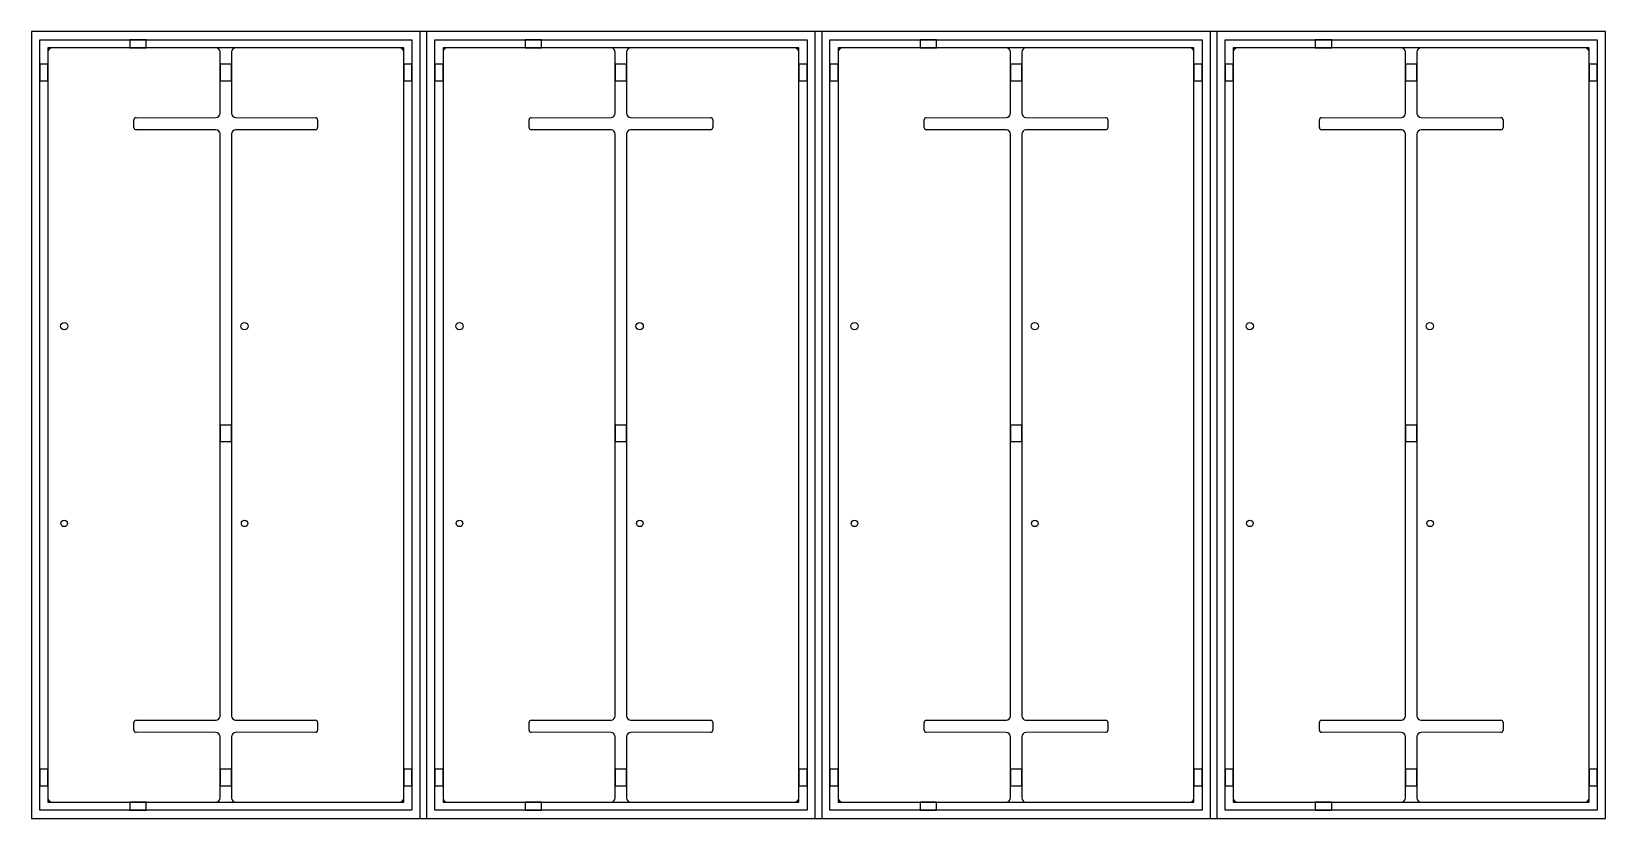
# Model space of a CAD drawing. Extents: x 0 to 96, y 0 to 48.
import ezdxf

# ---------------------------------------------------------------- set-up
doc = ezdxf.new("R2010")
doc.units = 0
doc.header["$MEASUREMENT"] = 0
for name, color, linetype in [('BOX_STOCK', 18, 'CONTINUOUS'), ('COMPONENTS', 40, 'CONTINUOUS'), ('NESTING_AREA', 5, 'CONTINUOUS'), ('PANELS', 1, 'CONTINUOUS'), ('TABS', 3, 'CONTINUOUS')]:
    doc.layers.add(name, color=color, linetype=linetype)

msp = doc.modelspace()

# ---------------------------------------------------------------- linework, layer by layer
at = {"layer": 'BOX_STOCK'}
msp.add_lwpolyline([(0, 0), (96, 0), (96, 48), (0, 48)], close=True, dxfattribs=at)
at = {"layer": 'COMPONENTS'}
for p, q in [((1, 46.75), (1, 46.75, 0.738)), ((1, 46.75), (1, 1.25)), ((1, 46.75, 0.738), (1, 1.25, 0.738)), ((11.25, 47), (1.25, 47)), ((1.25, 47), (1.25, 47, 0.738)), ((11.25, 47, 0.738), (1.25, 47, 0.738)), ((11.25, 47), (11.25, 47, 0.738)), ((11.5, 43.005), (11.5, 46.75)), ((11.5, 46.75), (11.5, 46.75, 0.738)), ((11.5, 43.005, 0.738), (11.5, 46.75, 0.738)), ((12.2, 46.75), (12.2, 46.75, 0.738)), ((12.2, 46.75), (12.2, 43.005)), ((12.2, 46.75, 0.738), (12.2, 43.005, 0.738)), ((22.45, 47), (12.45, 47)), ((12.45, 47), (12.45, 47, 0.738)), ((22.45, 47, 0.738), (12.45, 47, 0.738)), ((22.45, 47), (22.45, 47, 0.738)), ((22.7, 1.25), (22.7, 46.75)), ((22.7, 46.75), (22.7, 46.75, 0.738)), ((22.7, 1.25, 0.738), (22.7, 46.75, 0.738)), ((25.1, 46.75), (25.1, 46.75, 0.738)), ((25.1, 46.75), (25.1, 1.25)), ((25.1, 46.75, 0.738), (25.1, 1.25, 0.738)), ((35.35, 47), (25.35, 47)), ((25.35, 47), (25.35, 47, 0.738)), ((35.35, 47, 0.738), (25.35, 47, 0.738)), ((35.35, 47), (35.35, 47, 0.738)), ((35.6, 43.005), (35.6, 46.75)), ((35.6, 46.75), (35.6, 46.75, 0.738)), ((35.6, 43.005, 0.738), (35.6, 46.75, 0.738)), ((36.3, 46.75), (36.3, 46.75, 0.738)), ((36.3, 46.75), (36.3, 43.005)), ((36.3, 46.75, 0.738), (36.3, 43.005, 0.738)), ((46.55, 47), (36.55, 47)), ((36.55, 47), (36.55, 47, 0.738)), ((46.55, 47, 0.738), (36.55, 47, 0.738)), ((46.55, 47), (46.55, 47, 0.738)), ((46.8, 1.25), (46.8, 46.75)), ((46.8, 46.75), (46.8, 46.75, 0.738)), ((46.8, 1.25, 0.738), (46.8, 46.75, 0.738)), ((49.2, 46.75), (49.2, 46.75, 0.738)), ((49.2, 46.75), (49.2, 1.25)), ((49.2, 46.75, 0.738), (49.2, 1.25, 0.738)), ((59.45, 47), (49.45, 47)), ((49.45, 47), (49.45, 47, 0.738)), ((59.45, 47, 0.738), (49.45, 47, 0.738)), ((59.45, 47), (59.45, 47, 0.738)), ((59.7, 43.005), (59.7, 46.75)), ((59.7, 46.75), (59.7, 46.75, 0.738)), ((59.7, 43.005, 0.738), (59.7, 46.75, 0.738)), ((60.4, 46.75), (60.4, 46.75, 0.738)), ((60.4, 46.75), (60.4, 43.005)), ((60.4, 46.75, 0.738), (60.4, 43.005, 0.738)), ((70.65, 47), (60.65, 47)), ((60.65, 47), (60.65, 47, 0.738)), ((70.65, 47, 0.738), (60.65, 47, 0.738)), ((70.65, 47), (70.65, 47, 0.738)), ((70.9, 1.25), (70.9, 46.75)), ((70.9, 46.75), (70.9, 46.75, 0.738)), ((70.9, 1.25, 0.738), (70.9, 46.75, 0.738)), ((73.3, 46.75), (73.3, 46.75, 0.738)), ((73.3, 46.75), (73.3, 1.25)), ((73.3, 46.75, 0.738), (73.3, 1.25, 0.738)), ((83.55, 47), (73.55, 47)), ((73.55, 47), (73.55, 47, 0.738)), ((83.55, 47, 0.738), (73.55, 47, 0.738)), ((83.55, 47), (83.55, 47, 0.738)), ((83.8, 43.005), (83.8, 46.75)), ((83.8, 46.75), (83.8, 46.75, 0.738)), ((83.8, 43.005, 0.738), (83.8, 46.75, 0.738)), ((84.5, 46.75), (84.5, 46.75, 0.738)), ((84.5, 46.75), (84.5, 43.005)), ((84.5, 46.75, 0.738), (84.5, 43.005, 0.738)), ((94.75, 47), (84.75, 47)), ((84.75, 47), (84.75, 47, 0.738)), ((94.75, 47, 0.738), (84.75, 47, 0.738)), ((94.75, 47), (94.75, 47, 0.738)), ((95, 1.25), (95, 46.75)), ((95, 46.75), (95, 46.75, 0.738)), ((95, 1.25, 0.738), (95, 46.75, 0.738)), ((6.25, 42.135), (6.25, 42.615)), ((6.25, 42.615), (6.25, 42.615, 0.738)), ((6.25, 42.135, 0.738), (6.25, 42.615, 0.738)), ((6.375, 42.74), (11.251, 42.755)), ((6.375, 42.74, 0.738), (11.251, 42.755, 0.738)), ((6.375, 42.74), (6.375, 42.74, 0.738)), ((11.251, 42.755), (11.251, 42.755, 0.738)), ((11.5, 43.005), (11.5, 43.005, 0.738)), ((12.2, 43.005), (12.2, 43.005, 0.738)), ((12.449, 42.755), (12.449, 42.755, 0.738)), ((12.449, 42.755), (17.325, 42.74)), ((12.449, 42.755, 0.738), (17.325, 42.74, 0.738)), ((17.325, 42.74), (17.325, 42.74, 0.738)), ((17.45, 42.615), (17.45, 42.615, 0.738)), ((17.45, 42.615), (17.45, 42.135)), ((17.45, 42.615, 0.738), (17.45, 42.135, 0.738)), ((30.35, 42.135), (30.35, 42.615)), ((30.35, 42.615), (30.35, 42.615, 0.738)), ((30.35, 42.135, 0.738), (30.35, 42.615, 0.738)), ((30.475, 42.74), (35.351, 42.755)), ((30.475, 42.74, 0.738), (35.351, 42.755, 0.738)), ((30.475, 42.74), (30.475, 42.74, 0.738)), ((35.351, 42.755), (35.351, 42.755, 0.738)), ((35.6, 43.005), (35.6, 43.005, 0.738)), ((36.3, 43.005), (36.3, 43.005, 0.738)), ((36.549, 42.755), (36.549, 42.755, 0.738)), ((36.549, 42.755), (41.425, 42.74)), ((36.549, 42.755, 0.738), (41.425, 42.74, 0.738)), ((41.425, 42.74), (41.425, 42.74, 0.738)), ((41.55, 42.615), (41.55, 42.615, 0.738)), ((41.55, 42.615), (41.55, 42.135)), ((41.55, 42.615, 0.738), (41.55, 42.135, 0.738)), ((54.45, 42.135), (54.45, 42.615)), ((54.45, 42.615), (54.45, 42.615, 0.738)), ((54.45, 42.135, 0.738), (54.45, 42.615, 0.738)), ((54.575, 42.74), (59.451, 42.755)), ((54.575, 42.74, 0.738), (59.451, 42.755, 0.738)), ((54.575, 42.74), (54.575, 42.74, 0.738)), ((59.451, 42.755), (59.451, 42.755, 0.738)), ((59.7, 43.005), (59.7, 43.005, 0.738)), ((60.4, 43.005), (60.4, 43.005, 0.738)), ((60.649, 42.755), (60.649, 42.755, 0.738)), ((60.649, 42.755), (65.525, 42.74)), ((60.649, 42.755, 0.738), (65.525, 42.74, 0.738)), ((65.525, 42.74), (65.525, 42.74, 0.738)), ((65.65, 42.615), (65.65, 42.615, 0.738)), ((65.65, 42.615), (65.65, 42.135)), ((65.65, 42.615, 0.738), (65.65, 42.135, 0.738)), ((78.55, 42.135), (78.55, 42.615)), ((78.55, 42.615), (78.55, 42.615, 0.738)), ((78.55, 42.135, 0.738), (78.55, 42.615, 0.738)), ((78.675, 42.74), (83.551, 42.755)), ((78.675, 42.74, 0.738), (83.551, 42.755, 0.738)), ((78.675, 42.74), (78.675, 42.74, 0.738)), ((83.551, 42.755), (83.551, 42.755, 0.738)), ((83.8, 43.005), (83.8, 43.005, 0.738)), ((84.5, 43.005), (84.5, 43.005, 0.738)), ((84.749, 42.755), (84.749, 42.755, 0.738)), ((84.749, 42.755), (89.625, 42.74)), ((84.749, 42.755, 0.738), (89.625, 42.74, 0.738)), ((89.625, 42.74), (89.625, 42.74, 0.738)), ((89.75, 42.615), (89.75, 42.615, 0.738)), ((89.75, 42.615), (89.75, 42.135)), ((89.75, 42.615, 0.738), (89.75, 42.135, 0.738)), ((6.25, 42.135), (6.25, 42.135, 0.738)), ((11.25, 42), (6.375, 42.01)), ((6.375, 42.01), (6.375, 42.01, 0.738)), ((11.25, 42, 0.738), (6.375, 42.01, 0.738)), ((11.25, 42), (11.25, 42, 0.738)), ((11.5, 6.25), (11.5, 41.75)), ((11.5, 41.75), (11.5, 41.75, 0.738)), ((11.5, 6.25, 0.738), (11.5, 41.75, 0.738)), ((12.2, 41.75), (12.2, 6.25)), ((12.2, 41.75, 0.738), (12.2, 6.25, 0.738)), ((12.2, 41.75), (12.2, 41.75, 0.738)), ((17.325, 42.01), (12.45, 42)), ((17.325, 42.01, 0.738), (12.45, 42, 0.738)), ((12.45, 42), (12.45, 42, 0.738)), ((17.325, 42.01), (17.325, 42.01, 0.738)), ((17.45, 42.135), (17.45, 42.135, 0.738)), ((30.35, 42.135), (30.35, 42.135, 0.738)), ((35.35, 42), (30.475, 42.01)), ((30.475, 42.01), (30.475, 42.01, 0.738)), ((35.35, 42, 0.738), (30.475, 42.01, 0.738)), ((35.35, 42), (35.35, 42, 0.738)), ((35.6, 6.25), (35.6, 41.75)), ((35.6, 41.75), (35.6, 41.75, 0.738)), ((35.6, 6.25, 0.738), (35.6, 41.75, 0.738)), ((36.3, 41.75), (36.3, 6.25)), ((36.3, 41.75, 0.738), (36.3, 6.25, 0.738)), ((36.3, 41.75), (36.3, 41.75, 0.738)), ((41.425, 42.01), (36.55, 42)), ((41.425, 42.01, 0.738), (36.55, 42, 0.738)), ((36.55, 42), (36.55, 42, 0.738)), ((41.425, 42.01), (41.425, 42.01, 0.738)), ((41.55, 42.135), (41.55, 42.135, 0.738)), ((54.45, 42.135), (54.45, 42.135, 0.738)), ((59.45, 42), (54.575, 42.01)), ((54.575, 42.01), (54.575, 42.01, 0.738)), ((59.45, 42, 0.738), (54.575, 42.01, 0.738)), ((59.45, 42), (59.45, 42, 0.738)), ((59.7, 6.25), (59.7, 41.75)), ((59.7, 41.75), (59.7, 41.75, 0.738)), ((59.7, 6.25, 0.738), (59.7, 41.75, 0.738)), ((60.4, 41.75), (60.4, 6.25)), ((60.4, 41.75, 0.738), (60.4, 6.25, 0.738)), ((60.4, 41.75), (60.4, 41.75, 0.738)), ((65.525, 42.01), (60.65, 42)), ((65.525, 42.01, 0.738), (60.65, 42, 0.738)), ((60.65, 42), (60.65, 42, 0.738)), ((65.525, 42.01), (65.525, 42.01, 0.738)), ((65.65, 42.135), (65.65, 42.135, 0.738)), ((78.55, 42.135), (78.55, 42.135, 0.738)), ((83.55, 42), (78.675, 42.01)), ((78.675, 42.01), (78.675, 42.01, 0.738)), ((83.55, 42, 0.738), (78.675, 42.01, 0.738)), ((83.55, 42), (83.55, 42, 0.738)), ((83.8, 6.25), (83.8, 41.75)), ((83.8, 41.75), (83.8, 41.75, 0.738)), ((83.8, 6.25, 0.738), (83.8, 41.75, 0.738)), ((84.5, 41.75), (84.5, 6.25)), ((84.5, 41.75, 0.738), (84.5, 6.25, 0.738)), ((84.5, 41.75), (84.5, 41.75, 0.738)), ((89.625, 42.01), (84.75, 42)), ((89.625, 42.01, 0.738), (84.75, 42, 0.738)), ((84.75, 42), (84.75, 42, 0.738)), ((89.625, 42.01), (89.625, 42.01, 0.738)), ((89.75, 42.135), (89.75, 42.135, 0.738)), ((2.1, 29.824), (2.1, 29.824, 0.738)), ((13.09, 29.824), (13.09, 29.824, 0.738)), ((26.2, 29.824), (26.2, 29.824, 0.738)), ((37.19, 29.824), (37.19, 29.824, 0.738)), ((50.3, 29.824), (50.3, 29.824, 0.738)), ((61.29, 29.824), (61.29, 29.824, 0.738)), ((74.4, 29.824), (74.4, 29.824, 0.738)), ((85.39, 29.824), (85.39, 29.824, 0.738)), ((2, 17.8), (2, 17.8, 0.738)), ((13, 17.8), (13, 17.8, 0.738)), ((26.1, 17.8), (26.1, 17.8, 0.738)), ((37.1, 17.8), (37.1, 17.8, 0.738)), ((50.2, 17.8), (50.2, 17.8, 0.738)), ((61.2, 17.8), (61.2, 17.8, 0.738)), ((74.3, 17.8), (74.3, 17.8, 0.738)), ((85.3, 17.8), (85.3, 17.8, 0.738)), ((6.25, 5.385), (6.25, 5.865)), ((6.25, 5.865), (6.25, 5.865, 0.738)), ((6.25, 5.385, 0.738), (6.25, 5.865, 0.738)), ((6.375, 5.99), (11.25, 6)), ((6.375, 5.99, 0.738), (11.25, 6, 0.738)), ((6.375, 5.99), (6.375, 5.99, 0.738)), ((11.25, 6), (11.25, 6, 0.738)), ((11.5, 6.25), (11.5, 6.25, 0.738)), ((12.2, 6.25), (12.2, 6.25, 0.738)), ((12.45, 6), (12.45, 6, 0.738)), ((12.45, 6), (17.325, 5.99)), ((12.45, 6, 0.738), (17.325, 5.99, 0.738)), ((17.325, 5.99), (17.325, 5.99, 0.738)), ((17.45, 5.865), (17.45, 5.865, 0.738)), ((17.45, 5.865), (17.45, 5.385)), ((17.45, 5.865, 0.738), (17.45, 5.385, 0.738)), ((30.35, 5.385), (30.35, 5.865)), ((30.35, 5.865), (30.35, 5.865, 0.738)), ((30.35, 5.385, 0.738), (30.35, 5.865, 0.738)), ((30.475, 5.99), (35.35, 6)), ((30.475, 5.99, 0.738), (35.35, 6, 0.738)), ((30.475, 5.99), (30.475, 5.99, 0.738)), ((35.35, 6), (35.35, 6, 0.738)), ((35.6, 6.25), (35.6, 6.25, 0.738)), ((36.3, 6.25), (36.3, 6.25, 0.738)), ((36.55, 6), (36.55, 6, 0.738)), ((36.55, 6), (41.425, 5.99)), ((36.55, 6, 0.738), (41.425, 5.99, 0.738)), ((41.425, 5.99), (41.425, 5.99, 0.738)), ((41.55, 5.865), (41.55, 5.865, 0.738)), ((41.55, 5.865), (41.55, 5.385)), ((41.55, 5.865, 0.738), (41.55, 5.385, 0.738)), ((54.45, 5.385), (54.45, 5.865)), ((54.45, 5.865), (54.45, 5.865, 0.738)), ((54.45, 5.385, 0.738), (54.45, 5.865, 0.738)), ((54.575, 5.99), (59.45, 6)), ((54.575, 5.99, 0.738), (59.45, 6, 0.738)), ((54.575, 5.99), (54.575, 5.99, 0.738)), ((59.45, 6), (59.45, 6, 0.738)), ((59.7, 6.25), (59.7, 6.25, 0.738)), ((60.4, 6.25), (60.4, 6.25, 0.738)), ((60.65, 6), (60.65, 6, 0.738)), ((60.65, 6), (65.525, 5.99)), ((60.65, 6, 0.738), (65.525, 5.99, 0.738)), ((65.525, 5.99), (65.525, 5.99, 0.738)), ((65.65, 5.865), (65.65, 5.865, 0.738)), ((65.65, 5.865), (65.65, 5.385)), ((65.65, 5.865, 0.738), (65.65, 5.385, 0.738)), ((78.55, 5.385), (78.55, 5.865)), ((78.55, 5.865), (78.55, 5.865, 0.738)), ((78.55, 5.385, 0.738), (78.55, 5.865, 0.738)), ((78.675, 5.99), (83.55, 6)), ((78.675, 5.99, 0.738), (83.55, 6, 0.738)), ((78.675, 5.99), (78.675, 5.99, 0.738)), ((83.55, 6), (83.55, 6, 0.738)), ((83.8, 6.25), (83.8, 6.25, 0.738)), ((84.5, 6.25), (84.5, 6.25, 0.738)), ((84.75, 6), (84.75, 6, 0.738)), ((84.75, 6), (89.625, 5.99)), ((84.75, 6, 0.738), (89.625, 5.99, 0.738)), ((89.625, 5.99), (89.625, 5.99, 0.738)), ((89.75, 5.865), (89.75, 5.865, 0.738)), ((89.75, 5.865), (89.75, 5.385)), ((89.75, 5.865, 0.738), (89.75, 5.385, 0.738)), ((6.25, 5.385), (6.25, 5.385, 0.738)), ((11.251, 5.245), (6.375, 5.26)), ((6.375, 5.26), (6.375, 5.26, 0.738)), ((11.251, 5.245, 0.738), (6.375, 5.26, 0.738)), ((11.251, 5.245), (11.251, 5.245, 0.738)), ((11.5, 1.25), (11.5, 4.995)), ((11.5, 4.995), (11.5, 4.995, 0.738)), ((11.5, 1.25, 0.738), (11.5, 4.995, 0.738)), ((12.2, 4.995), (12.2, 4.995, 0.738)), ((12.2, 4.995), (12.2, 1.25)), ((12.2, 4.995, 0.738), (12.2, 1.25, 0.738)), ((17.325, 5.26), (12.449, 5.245)), ((17.325, 5.26, 0.738), (12.449, 5.245, 0.738)), ((12.449, 5.245), (12.449, 5.245, 0.738)), ((17.325, 5.26), (17.325, 5.26, 0.738)), ((17.45, 5.385), (17.45, 5.385, 0.738)), ((30.35, 5.385), (30.35, 5.385, 0.738)), ((35.351, 5.245), (30.475, 5.26)), ((30.475, 5.26), (30.475, 5.26, 0.738)), ((35.351, 5.245, 0.738), (30.475, 5.26, 0.738)), ((35.351, 5.245), (35.351, 5.245, 0.738)), ((35.6, 1.25), (35.6, 4.995)), ((35.6, 4.995), (35.6, 4.995, 0.738)), ((35.6, 1.25, 0.738), (35.6, 4.995, 0.738)), ((36.3, 4.995), (36.3, 4.995, 0.738)), ((36.3, 4.995), (36.3, 1.25)), ((36.3, 4.995, 0.738), (36.3, 1.25, 0.738)), ((41.425, 5.26), (36.549, 5.245)), ((41.425, 5.26, 0.738), (36.549, 5.245, 0.738)), ((36.549, 5.245), (36.549, 5.245, 0.738)), ((41.425, 5.26), (41.425, 5.26, 0.738)), ((41.55, 5.385), (41.55, 5.385, 0.738)), ((54.45, 5.385), (54.45, 5.385, 0.738)), ((59.451, 5.245), (54.575, 5.26)), ((54.575, 5.26), (54.575, 5.26, 0.738)), ((59.451, 5.245, 0.738), (54.575, 5.26, 0.738)), ((59.451, 5.245), (59.451, 5.245, 0.738)), ((59.7, 1.25), (59.7, 4.995)), ((59.7, 4.995), (59.7, 4.995, 0.738)), ((59.7, 1.25, 0.738), (59.7, 4.995, 0.738)), ((60.4, 4.995), (60.4, 4.995, 0.738)), ((60.4, 4.995), (60.4, 1.25)), ((60.4, 4.995, 0.738), (60.4, 1.25, 0.738)), ((65.525, 5.26), (60.649, 5.245)), ((65.525, 5.26, 0.738), (60.649, 5.245, 0.738)), ((60.649, 5.245), (60.649, 5.245, 0.738)), ((65.525, 5.26), (65.525, 5.26, 0.738)), ((65.65, 5.385), (65.65, 5.385, 0.738)), ((78.55, 5.385), (78.55, 5.385, 0.738)), ((83.551, 5.245), (78.675, 5.26)), ((78.675, 5.26), (78.675, 5.26, 0.738)), ((83.551, 5.245, 0.738), (78.675, 5.26, 0.738)), ((83.551, 5.245), (83.551, 5.245, 0.738)), ((83.8, 1.25), (83.8, 4.995)), ((83.8, 4.995), (83.8, 4.995, 0.738)), ((83.8, 1.25, 0.738), (83.8, 4.995, 0.738)), ((84.5, 4.995), (84.5, 4.995, 0.738)), ((84.5, 4.995), (84.5, 1.25)), ((84.5, 4.995, 0.738), (84.5, 1.25, 0.738)), ((89.625, 5.26), (84.749, 5.245)), ((89.625, 5.26, 0.738), (84.749, 5.245, 0.738)), ((84.749, 5.245), (84.749, 5.245, 0.738)), ((89.625, 5.26), (89.625, 5.26, 0.738)), ((89.75, 5.385), (89.75, 5.385, 0.738)), ((1, 1.25), (1, 1.25, 0.738)), ((1.25, 1), (1.25, 1, 0.738)), ((1.25, 1), (11.25, 1)), ((1.25, 1, 0.738), (11.25, 1, 0.738)), ((11.25, 1), (11.25, 1, 0.738)), ((11.5, 1.25), (11.5, 1.25, 0.738)), ((12.2, 1.25), (12.2, 1.25, 0.738)), ((12.45, 1), (12.45, 1, 0.738)), ((12.45, 1), (22.45, 1)), ((12.45, 1, 0.738), (22.45, 1, 0.738)), ((22.45, 1), (22.45, 1, 0.738)), ((22.7, 1.25), (22.7, 1.25, 0.738)), ((25.1, 1.25), (25.1, 1.25, 0.738)), ((25.35, 1), (25.35, 1, 0.738)), ((25.35, 1), (35.35, 1)), ((25.35, 1, 0.738), (35.35, 1, 0.738)), ((35.35, 1), (35.35, 1, 0.738)), ((35.6, 1.25), (35.6, 1.25, 0.738)), ((36.3, 1.25), (36.3, 1.25, 0.738)), ((36.55, 1), (36.55, 1, 0.738)), ((36.55, 1), (46.55, 1)), ((36.55, 1, 0.738), (46.55, 1, 0.738)), ((46.55, 1), (46.55, 1, 0.738)), ((46.8, 1.25), (46.8, 1.25, 0.738)), ((49.2, 1.25), (49.2, 1.25, 0.738)), ((49.45, 1), (49.45, 1, 0.738)), ((49.45, 1), (59.45, 1)), ((49.45, 1, 0.738), (59.45, 1, 0.738)), ((59.45, 1), (59.45, 1, 0.738)), ((59.7, 1.25), (59.7, 1.25, 0.738)), ((60.4, 1.25), (60.4, 1.25, 0.738)), ((60.65, 1), (60.65, 1, 0.738)), ((60.65, 1), (70.65, 1)), ((60.65, 1, 0.738), (70.65, 1, 0.738)), ((70.65, 1), (70.65, 1, 0.738)), ((70.9, 1.25), (70.9, 1.25, 0.738)), ((73.3, 1.25), (73.3, 1.25, 0.738)), ((73.55, 1), (73.55, 1, 0.738)), ((73.55, 1), (83.55, 1)), ((73.55, 1, 0.738), (83.55, 1, 0.738)), ((83.55, 1), (83.55, 1, 0.738)), ((83.8, 1.25), (83.8, 1.25, 0.738)), ((84.5, 1.25), (84.5, 1.25, 0.738)), ((84.75, 1), (84.75, 1, 0.738)), ((84.75, 1), (94.75, 1)), ((84.75, 1, 0.738), (94.75, 1, 0.738)), ((94.75, 1), (94.75, 1, 0.738)), ((95, 1.25), (95, 1.25, 0.738))]:
    msp.add_line(p, q, dxfattribs=at)
for centre, radius in [((2, 30.024), 0.224), ((2, 30.024, 0.738), 0.224), ((12.99, 30.024), 0.224), ((12.99, 30.024, 0.738), 0.224), ((26.1, 30.024), 0.224), ((26.1, 30.024, 0.738), 0.224), ((37.09, 30.024), 0.224), ((37.09, 30.024, 0.738), 0.224), ((50.2, 30.024), 0.224), ((50.2, 30.024, 0.738), 0.224), ((61.19, 30.024), 0.224), ((61.19, 30.024, 0.738), 0.224), ((74.3, 30.024), 0.224), ((74.3, 30.024, 0.738), 0.224), ((85.29, 30.024), 0.224), ((85.29, 30.024, 0.738), 0.224), ((2, 18), 0.2), ((2, 18, 0.738), 0.2), ((13, 18), 0.2), ((13, 18, 0.738), 0.2), ((26.1, 18), 0.2), ((26.1, 18, 0.738), 0.2), ((37.1, 18), 0.2), ((37.1, 18, 0.738), 0.2), ((50.2, 18), 0.2), ((50.2, 18, 0.738), 0.2), ((61.2, 18), 0.2), ((61.2, 18, 0.738), 0.2), ((74.3, 18), 0.2), ((74.3, 18, 0.738), 0.2), ((85.3, 18), 0.2), ((85.3, 18, 0.738), 0.2)]:
    msp.add_circle(centre, radius, dxfattribs=at)
for centre, radius, start, end in [((1.25, 46.75), 0.25, 90, 180), ((1.25, 46.75, 0.738), 0.25, 90, 180), ((11.25, 46.75), 0.25, 360, 90), ((11.25, 46.75, 0.738), 0.25, 360, 90), ((12.45, 46.75), 0.25, 90, 180), ((12.45, 46.75, 0.738), 0.25, 90, 180), ((22.45, 46.75), 0.25, 360, 90), ((22.45, 46.75, 0.738), 0.25, 360, 90), ((25.35, 46.75), 0.25, 90, 180), ((25.35, 46.75, 0.738), 0.25, 90, 180), ((35.35, 46.75), 0.25, 0, 90), ((35.35, 46.75, 0.738), 0.25, 0, 90), ((36.55, 46.75), 0.25, 90, 180), ((36.55, 46.75, 0.738), 0.25, 90, 180), ((46.55, 46.75), 0.25, 360, 90), ((46.55, 46.75, 0.738), 0.25, 360, 90), ((49.45, 46.75), 0.25, 90, 180), ((49.45, 46.75, 0.738), 0.25, 90, 180), ((59.45, 46.75), 0.25, 360, 90), ((59.45, 46.75, 0.738), 0.25, 360, 90), ((60.65, 46.75), 0.25, 90, 180), ((60.65, 46.75, 0.738), 0.25, 90, 180), ((70.65, 46.75), 0.25, 360, 90), ((70.65, 46.75, 0.738), 0.25, 360, 90), ((73.55, 46.75), 0.25, 90, 180), ((73.55, 46.75, 0.738), 0.25, 90, 180), ((83.55, 46.75), 0.25, 360, 90), ((83.55, 46.75, 0.738), 0.25, 360, 90), ((84.75, 46.75), 0.25, 90, 180), ((84.75, 46.75, 0.738), 0.25, 90, 180), ((94.75, 46.75), 0.25, 360, 90), ((94.75, 46.75, 0.738), 0.25, 360, 90), ((6.375, 42.615), 0.125, 90.17134, 180), ((6.375, 42.615, 0.738), 0.125, 90.17134, 180), ((11.25, 43.005), 0.25, 270.17134, 0), ((11.25, 43.005, 0.738), 0.25, 270.17134, 0), ((12.45, 43.005), 0.25, 180, 269.82866), ((12.45, 43.005, 0.738), 0.25, 180, 269.82866), ((17.325, 42.615), 0.125, 0, 89.82866), ((17.325, 42.615, 0.738), 0.125, 0, 89.82866), ((30.475, 42.615), 0.125, 90.17134, 180), ((30.475, 42.615, 0.738), 0.125, 90.17134, 180), ((35.35, 43.005), 0.25, 270.17134, 0), ((35.35, 43.005, 0.738), 0.25, 270.17134, 0), ((36.55, 43.005), 0.25, 180, 269.82866), ((36.55, 43.005, 0.738), 0.25, 180, 269.82866), ((41.425, 42.615), 0.125, 0, 89.82866), ((41.425, 42.615, 0.738), 0.125, 0, 89.82866), ((54.575, 42.615), 0.125, 90.17134, 180), ((54.575, 42.615, 0.738), 0.125, 90.17134, 180), ((59.45, 43.005), 0.25, 270.17134, 0), ((59.45, 43.005, 0.738), 0.25, 270.17134, 0), ((60.65, 43.005), 0.25, 180, 269.82866), ((60.65, 43.005, 0.738), 0.25, 180, 269.82866), ((65.525, 42.615), 0.125, 0, 89.82866), ((65.525, 42.615, 0.738), 0.125, 0, 89.82866), ((78.675, 42.615), 0.125, 90.17134, 180), ((78.675, 42.615, 0.738), 0.125, 90.17134, 180), ((83.55, 43.005), 0.25, 270.17134, 0), ((83.55, 43.005, 0.738), 0.25, 270.17134, 0), ((84.75, 43.005), 0.25, 180, 269.82866), ((84.75, 43.005, 0.738), 0.25, 180, 269.82866), ((89.625, 42.615), 0.125, 0, 89.82866), ((89.625, 42.615, 0.738), 0.125, 0, 89.82866), ((6.375, 42.135), 0.125, 180, 269.89087), ((6.375, 42.135, 0.738), 0.125, 180, 269.89087), ((11.25, 41.75), 0.25, 360, 89.89087), ((11.25, 41.75, 0.738), 0.25, 360, 89.89087), ((12.45, 41.75), 0.25, 90.10913, 180), ((12.45, 41.75, 0.738), 0.25, 90.10913, 180), ((17.325, 42.135), 0.125, 270.10913, 360), ((17.325, 42.135, 0.738), 0.125, 270.10913, 360), ((30.475, 42.135), 0.125, 180, 269.89087), ((30.475, 42.135, 0.738), 0.125, 180, 269.89087), ((35.35, 41.75), 0.25, 0, 89.89087), ((35.35, 41.75, 0.738), 0.25, 0, 89.89087), ((36.55, 41.75), 0.25, 90.10913, 180), ((36.55, 41.75, 0.738), 0.25, 90.10913, 180), ((41.425, 42.135), 0.125, 270.10913, 360), ((41.425, 42.135, 0.738), 0.125, 270.10913, 360), ((54.575, 42.135), 0.125, 180, 269.89087), ((54.575, 42.135, 0.738), 0.125, 180, 269.89087), ((59.45, 41.75), 0.25, 0, 89.89087), ((59.45, 41.75, 0.738), 0.25, 0, 89.89087), ((60.65, 41.75), 0.25, 90.10913, 180), ((60.65, 41.75, 0.738), 0.25, 90.10913, 180), ((65.525, 42.135), 0.125, 270.10913, 360), ((65.525, 42.135, 0.738), 0.125, 270.10913, 360), ((78.675, 42.135), 0.125, 180, 269.89087), ((78.675, 42.135, 0.738), 0.125, 180, 269.89087), ((83.55, 41.75), 0.25, 360, 89.89087), ((83.55, 41.75, 0.738), 0.25, 360, 89.89087), ((84.75, 41.75), 0.25, 90.10913, 180), ((84.75, 41.75, 0.738), 0.25, 90.10913, 180), ((89.625, 42.135), 0.125, 270.10913, 360), ((89.625, 42.135, 0.738), 0.125, 270.10913, 360), ((6.375, 5.865), 0.125, 90.10913, 180), ((6.375, 5.865, 0.738), 0.125, 90.10913, 180), ((11.25, 6.25), 0.25, 270.10913, 0), ((11.25, 6.25, 0.738), 0.25, 270.10913, 0), ((12.45, 6.25), 0.25, 180, 269.89087), ((12.45, 6.25, 0.738), 0.25, 180, 269.89087), ((17.325, 5.865), 0.125, 360, 89.89087), ((17.325, 5.865, 0.738), 0.125, 360, 89.89087), ((30.475, 5.865), 0.125, 90.10913, 180), ((30.475, 5.865, 0.738), 0.125, 90.10913, 180), ((35.35, 6.25), 0.25, 270.10913, 0), ((35.35, 6.25, 0.738), 0.25, 270.10913, 0), ((36.55, 6.25), 0.25, 180, 269.89087), ((36.55, 6.25, 0.738), 0.25, 180, 269.89087), ((41.425, 5.865), 0.125, 360, 89.89087), ((41.425, 5.865, 0.738), 0.125, 360, 89.89087), ((54.575, 5.865), 0.125, 90.10913, 180), ((54.575, 5.865, 0.738), 0.125, 90.10913, 180), ((59.45, 6.25), 0.25, 270.10913, 0), ((59.45, 6.25, 0.738), 0.25, 270.10913, 0), ((60.65, 6.25), 0.25, 180, 269.89087), ((60.65, 6.25, 0.738), 0.25, 180, 269.89087), ((65.525, 5.865), 0.125, 360, 89.89087), ((65.525, 5.865, 0.738), 0.125, 360, 89.89087), ((78.675, 5.865), 0.125, 90.10913, 180), ((78.675, 5.865, 0.738), 0.125, 90.10913, 180), ((83.55, 6.25), 0.25, 270.10913, 0), ((83.55, 6.25, 0.738), 0.25, 270.10913, 0), ((84.75, 6.25), 0.25, 180, 269.89087), ((84.75, 6.25, 0.738), 0.25, 180, 269.89087), ((89.625, 5.865), 0.125, 360, 89.89087), ((89.625, 5.865, 0.738), 0.125, 360, 89.89087), ((6.375, 5.385), 0.125, 180, 269.82866), ((6.375, 5.385, 0.738), 0.125, 180, 269.82866), ((11.25, 4.995), 0.25, 360, 89.82866), ((11.25, 4.995, 0.738), 0.25, 360, 89.82866), ((12.45, 4.995), 0.25, 90.17134, 180), ((12.45, 4.995, 0.738), 0.25, 90.17134, 180), ((17.325, 5.385), 0.125, 270.17134, 360), ((17.325, 5.385, 0.738), 0.125, 270.17134, 360), ((30.475, 5.385), 0.125, 180, 269.82866), ((30.475, 5.385, 0.738), 0.125, 180, 269.82866), ((35.35, 4.995), 0.25, 360, 89.82866), ((35.35, 4.995, 0.738), 0.25, 360, 89.82866), ((36.55, 4.995), 0.25, 90.17134, 180), ((36.55, 4.995, 0.738), 0.25, 90.17134, 180), ((41.425, 5.385), 0.125, 270.17134, 360), ((41.425, 5.385, 0.738), 0.125, 270.17134, 360), ((54.575, 5.385), 0.125, 180, 269.82866), ((54.575, 5.385, 0.738), 0.125, 180, 269.82866), ((59.45, 4.995), 0.25, 360, 89.82866), ((59.45, 4.995, 0.738), 0.25, 360, 89.82866), ((60.65, 4.995), 0.25, 90.17134, 180), ((60.65, 4.995, 0.738), 0.25, 90.17134, 180), ((65.525, 5.385), 0.125, 270.17134, 360), ((65.525, 5.385, 0.738), 0.125, 270.17134, 360), ((78.675, 5.385), 0.125, 180, 269.82866), ((78.675, 5.385, 0.738), 0.125, 180, 269.82866), ((83.55, 4.995), 0.25, 0, 89.82866), ((83.55, 4.995, 0.738), 0.25, 0, 89.82866), ((84.75, 4.995), 0.25, 90.17134, 180), ((84.75, 4.995, 0.738), 0.25, 90.17134, 180), ((89.625, 5.385), 0.125, 270.17134, 360), ((89.625, 5.385, 0.738), 0.125, 270.17134, 360), ((1.25, 1.25), 0.25, 180, 270), ((1.25, 1.25, 0.738), 0.25, 180, 270), ((11.25, 1.25), 0.25, 270, 360), ((11.25, 1.25, 0.738), 0.25, 270, 360), ((12.45, 1.25), 0.25, 180, 270), ((12.45, 1.25, 0.738), 0.25, 180, 270), ((22.45, 1.25), 0.25, 270, 360), ((22.45, 1.25, 0.738), 0.25, 270, 360), ((25.35, 1.25), 0.25, 180, 270), ((25.35, 1.25, 0.738), 0.25, 180, 270), ((35.35, 1.25), 0.25, 270, 0), ((35.35, 1.25, 0.738), 0.25, 270, 0), ((36.55, 1.25), 0.25, 180, 270), ((36.55, 1.25, 0.738), 0.25, 180, 270), ((46.55, 1.25), 0.25, 270, 360), ((46.55, 1.25, 0.738), 0.25, 270, 360), ((49.45, 1.25), 0.25, 180, 270), ((49.45, 1.25, 0.738), 0.25, 180, 270), ((59.45, 1.25), 0.25, 270, 0), ((59.45, 1.25, 0.738), 0.25, 270, 0), ((60.65, 1.25), 0.25, 180, 270), ((60.65, 1.25, 0.738), 0.25, 180, 270), ((70.65, 1.25), 0.25, 270, 360), ((70.65, 1.25, 0.738), 0.25, 270, 360), ((73.55, 1.25), 0.25, 180, 270), ((73.55, 1.25, 0.738), 0.25, 180, 270), ((83.55, 1.25), 0.25, 270, 360), ((83.55, 1.25, 0.738), 0.25, 270, 360), ((84.75, 1.25), 0.25, 180, 270), ((84.75, 1.25, 0.738), 0.25, 180, 270), ((94.75, 1.25), 0.25, 270, 360), ((94.75, 1.25, 0.738), 0.25, 270, 360)]:
    msp.add_arc(centre, radius, start, end, dxfattribs=at)
at = {"layer": 'NESTING_AREA'}
for points in [[(1, 1), (22.7, 1), (22.7, 47), (1, 47)], [(25.1, 1), (46.8, 1), (46.8, 47), (25.1, 47)], [(49.2, 1), (70.9, 1), (70.9, 47), (49.2, 47)], [(73.3, 1), (95, 1), (95, 47), (73.3, 47)]]:
    msp.add_lwpolyline(points, close=True, dxfattribs=at)
at = {"layer": 'PANELS'}
for p, q in [((23.7, 48), (0, 48)), ((0, 48), (0, 48, 0.738)), ((23.7, 48, 0.738), (0, 48, 0.738)), ((0, 48), (0, 0)), ((0, 48, 0.738), (0, 0, 0.738)), ((23.7, 0), (23.7, 48)), ((23.7, 48), (23.7, 48, 0.738)), ((23.7, 0, 0.738), (23.7, 48, 0.738)), ((47.8, 48), (24.1, 48)), ((24.1, 48), (24.1, 48, 0.738)), ((47.8, 48, 0.738), (24.1, 48, 0.738)), ((24.1, 48), (24.1, 0)), ((24.1, 48, 0.738), (24.1, 0, 0.738)), ((47.8, 0), (47.8, 48)), ((47.8, 48), (47.8, 48, 0.738)), ((47.8, 0, 0.738), (47.8, 48, 0.738)), ((71.9, 48), (48.2, 48)), ((48.2, 48), (48.2, 48, 0.738)), ((71.9, 48, 0.738), (48.2, 48, 0.738)), ((48.2, 48), (48.2, 0)), ((48.2, 48, 0.738), (48.2, 0, 0.738)), ((71.9, 0), (71.9, 48)), ((71.9, 48), (71.9, 48, 0.738)), ((71.9, 0, 0.738), (71.9, 48, 0.738)), ((96, 48), (72.3, 48)), ((72.3, 48), (72.3, 48, 0.738)), ((96, 48, 0.738), (72.3, 48, 0.738)), ((72.3, 48), (72.3, 0)), ((72.3, 48, 0.738), (72.3, 0, 0.738)), ((96, 0), (96, 48)), ((96, 48), (96, 48, 0.738)), ((96, 0, 0.738), (96, 48, 0.738)), ((0.5, 0.5), (0.5, 47.5)), ((0.5, 47.5), (0.5, 47.5, 0.738)), ((0.5, 0.5, 0.738), (0.5, 47.5, 0.738)), ((0.5, 47.5), (23.2, 47.5)), ((0.5, 47.5, 0.738), (23.2, 47.5, 0.738)), ((23.2, 47.5), (23.2, 47.5, 0.738)), ((23.2, 47.5), (23.2, 0.5)), ((23.2, 47.5, 0.738), (23.2, 0.5, 0.738)), ((24.6, 0.5), (24.6, 47.5)), ((24.6, 47.5), (24.6, 47.5, 0.738)), ((24.6, 0.5, 0.738), (24.6, 47.5, 0.738)), ((24.6, 47.5), (47.3, 47.5)), ((24.6, 47.5, 0.738), (47.3, 47.5, 0.738)), ((47.3, 47.5), (47.3, 47.5, 0.738)), ((47.3, 47.5), (47.3, 0.5)), ((47.3, 47.5, 0.738), (47.3, 0.5, 0.738)), ((48.7, 0.5), (48.7, 47.5)), ((48.7, 47.5), (48.7, 47.5, 0.738)), ((48.7, 0.5, 0.738), (48.7, 47.5, 0.738)), ((48.7, 47.5), (71.4, 47.5)), ((48.7, 47.5, 0.738), (71.4, 47.5, 0.738)), ((71.4, 47.5), (71.4, 47.5, 0.738)), ((71.4, 47.5), (71.4, 0.5)), ((71.4, 47.5, 0.738), (71.4, 0.5, 0.738)), ((72.8, 0.5), (72.8, 47.5)), ((72.8, 47.5), (72.8, 47.5, 0.738)), ((72.8, 0.5, 0.738), (72.8, 47.5, 0.738)), ((72.8, 47.5), (95.5, 47.5)), ((72.8, 47.5, 0.738), (95.5, 47.5, 0.738)), ((95.5, 47.5), (95.5, 47.5, 0.738)), ((95.5, 47.5), (95.5, 0.5)), ((95.5, 47.5, 0.738), (95.5, 0.5, 0.738)), ((0, 0), (23.7, 0)), ((0, 0, 0.738), (23.7, 0, 0.738)), ((0, 0), (0, 0, 0.738)), ((0.5, 0.5), (0.5, 0.5, 0.738)), ((23.2, 0.5), (0.5, 0.5)), ((23.2, 0.5, 0.738), (0.5, 0.5, 0.738)), ((23.2, 0.5), (23.2, 0.5, 0.738)), ((23.7, 0), (23.7, 0, 0.738)), ((24.1, 0), (47.8, 0)), ((24.1, 0, 0.738), (47.8, 0, 0.738)), ((24.1, 0), (24.1, 0, 0.738)), ((24.6, 0.5), (24.6, 0.5, 0.738)), ((47.3, 0.5), (24.6, 0.5)), ((47.3, 0.5, 0.738), (24.6, 0.5, 0.738)), ((47.3, 0.5), (47.3, 0.5, 0.738)), ((47.8, 0), (47.8, 0, 0.738)), ((48.2, 0), (71.9, 0)), ((48.2, 0, 0.738), (71.9, 0, 0.738)), ((48.2, 0), (48.2, 0, 0.738)), ((48.7, 0.5), (48.7, 0.5, 0.738)), ((71.4, 0.5), (48.7, 0.5)), ((71.4, 0.5, 0.738), (48.7, 0.5, 0.738)), ((71.4, 0.5), (71.4, 0.5, 0.738)), ((71.9, 0), (71.9, 0, 0.738)), ((72.3, 0), (96, 0)), ((72.3, 0, 0.738), (96, 0, 0.738)), ((72.3, 0), (72.3, 0, 0.738)), ((72.8, 0.5), (72.8, 0.5, 0.738)), ((95.5, 0.5), (72.8, 0.5)), ((95.5, 0.5, 0.738), (72.8, 0.5, 0.738)), ((95.5, 0.5), (95.5, 0.5, 0.738)), ((96, 0), (96, 0, 0.738))]:
    msp.add_line(p, q, dxfattribs=at)
at = {"layer": 'TABS'}
for p, q in [((7, 47.5), (6, 47.5)), ((6, 47.5), (6, 47.5, 0.2)), ((7, 47.5, 0.2), (6, 47.5, 0.2)), ((6, 47.5), (6, 47)), ((6, 47.5, 0.2), (6, 47, 0.2)), ((7, 47), (7, 47.5)), ((7, 47.5), (7, 47.5, 0.2)), ((7, 47, 0.2), (7, 47.5, 0.2)), ((31.1, 47.5), (30.1, 47.5)), ((30.1, 47.5), (30.1, 47.5, 0.2)), ((31.1, 47.5, 0.2), (30.1, 47.5, 0.2)), ((30.1, 47.5), (30.1, 47)), ((30.1, 47.5, 0.2), (30.1, 47, 0.2)), ((31.1, 47), (31.1, 47.5)), ((31.1, 47.5), (31.1, 47.5, 0.2)), ((31.1, 47, 0.2), (31.1, 47.5, 0.2)), ((55.2, 47.5), (54.2, 47.5)), ((54.2, 47.5), (54.2, 47.5, 0.2)), ((55.2, 47.5, 0.2), (54.2, 47.5, 0.2)), ((54.2, 47.5), (54.2, 47)), ((54.2, 47.5, 0.2), (54.2, 47, 0.2)), ((55.2, 47), (55.2, 47.5)), ((55.2, 47.5), (55.2, 47.5, 0.2)), ((55.2, 47, 0.2), (55.2, 47.5, 0.2)), ((79.3, 47.5), (78.3, 47.5)), ((78.3, 47.5), (78.3, 47.5, 0.2)), ((79.3, 47.5, 0.2), (78.3, 47.5, 0.2)), ((78.3, 47.5), (78.3, 47)), ((78.3, 47.5, 0.2), (78.3, 47, 0.2)), ((79.3, 47), (79.3, 47.5)), ((79.3, 47.5), (79.3, 47.5, 0.2)), ((79.3, 47, 0.2), (79.3, 47.5, 0.2)), ((6, 47), (7, 47)), ((6, 47, 0.2), (7, 47, 0.2)), ((6, 47), (6, 47, 0.2)), ((7, 47), (7, 47, 0.2)), ((30.1, 47), (31.1, 47)), ((30.1, 47, 0.2), (31.1, 47, 0.2)), ((30.1, 47), (30.1, 47, 0.2)), ((31.1, 47), (31.1, 47, 0.2)), ((54.2, 47), (55.2, 47)), ((54.2, 47, 0.2), (55.2, 47, 0.2)), ((54.2, 47), (54.2, 47, 0.2)), ((55.2, 47), (55.2, 47, 0.2)), ((78.3, 47), (79.3, 47)), ((78.3, 47, 0.2), (79.3, 47, 0.2)), ((78.3, 47), (78.3, 47, 0.2)), ((79.3, 47), (79.3, 47, 0.2)), ((1, 46), (0.5, 46)), ((0.5, 46), (0.5, 46, 0.2)), ((1, 46, 0.2), (0.5, 46, 0.2)), ((0.5, 46), (0.5, 45)), ((0.5, 46, 0.2), (0.5, 45, 0.2)), ((1, 45), (1, 46)), ((1, 46), (1, 46, 0.2)), ((1, 45, 0.2), (1, 46, 0.2)), ((12.2, 46), (11.5, 46)), ((11.5, 46), (11.5, 46, 0.2)), ((12.2, 46, 0.2), (11.5, 46, 0.2)), ((11.5, 46), (11.5, 45)), ((11.5, 46, 0.2), (11.5, 45, 0.2)), ((12.2, 45), (12.2, 46)), ((12.2, 46), (12.2, 46, 0.2)), ((12.2, 45, 0.2), (12.2, 46, 0.2)), ((23.2, 46), (22.7, 46)), ((22.7, 46), (22.7, 46, 0.2)), ((23.2, 46, 0.2), (22.7, 46, 0.2)), ((22.7, 46), (22.7, 45)), ((22.7, 46, 0.2), (22.7, 45, 0.2)), ((23.2, 45), (23.2, 46)), ((23.2, 46), (23.2, 46, 0.2)), ((23.2, 45, 0.2), (23.2, 46, 0.2)), ((25.1, 46), (24.6, 46)), ((24.6, 46), (24.6, 46, 0.2)), ((25.1, 46, 0.2), (24.6, 46, 0.2)), ((24.6, 46), (24.6, 45)), ((24.6, 46, 0.2), (24.6, 45, 0.2)), ((25.1, 45), (25.1, 46)), ((25.1, 46), (25.1, 46, 0.2)), ((25.1, 45, 0.2), (25.1, 46, 0.2)), ((36.3, 46), (35.6, 46)), ((35.6, 46), (35.6, 46, 0.2)), ((36.3, 46, 0.2), (35.6, 46, 0.2)), ((35.6, 46), (35.6, 45)), ((35.6, 46, 0.2), (35.6, 45, 0.2)), ((36.3, 45), (36.3, 46)), ((36.3, 46), (36.3, 46, 0.2)), ((36.3, 45, 0.2), (36.3, 46, 0.2)), ((47.3, 46), (46.8, 46)), ((46.8, 46), (46.8, 46, 0.2)), ((47.3, 46, 0.2), (46.8, 46, 0.2)), ((46.8, 46), (46.8, 45)), ((46.8, 46, 0.2), (46.8, 45, 0.2)), ((47.3, 45), (47.3, 46)), ((47.3, 46), (47.3, 46, 0.2)), ((47.3, 45, 0.2), (47.3, 46, 0.2)), ((49.2, 46), (48.7, 46)), ((48.7, 46), (48.7, 46, 0.2)), ((49.2, 46, 0.2), (48.7, 46, 0.2)), ((48.7, 46), (48.7, 45)), ((48.7, 46, 0.2), (48.7, 45, 0.2)), ((49.2, 45), (49.2, 46)), ((49.2, 46), (49.2, 46, 0.2)), ((49.2, 45, 0.2), (49.2, 46, 0.2)), ((60.4, 46), (59.7, 46)), ((59.7, 46), (59.7, 46, 0.2)), ((60.4, 46, 0.2), (59.7, 46, 0.2)), ((59.7, 46), (59.7, 45)), ((59.7, 46, 0.2), (59.7, 45, 0.2)), ((60.4, 45), (60.4, 46)), ((60.4, 46), (60.4, 46, 0.2)), ((60.4, 45, 0.2), (60.4, 46, 0.2)), ((71.4, 46), (70.9, 46)), ((70.9, 46), (70.9, 46, 0.2)), ((71.4, 46, 0.2), (70.9, 46, 0.2)), ((70.9, 46), (70.9, 45)), ((70.9, 46, 0.2), (70.9, 45, 0.2)), ((71.4, 45), (71.4, 46)), ((71.4, 46), (71.4, 46, 0.2)), ((71.4, 45, 0.2), (71.4, 46, 0.2)), ((73.3, 46), (72.8, 46)), ((72.8, 46), (72.8, 46, 0.2)), ((73.3, 46, 0.2), (72.8, 46, 0.2)), ((72.8, 46), (72.8, 45)), ((72.8, 46, 0.2), (72.8, 45, 0.2)), ((73.3, 45), (73.3, 46)), ((73.3, 46), (73.3, 46, 0.2)), ((73.3, 45, 0.2), (73.3, 46, 0.2)), ((84.5, 46), (83.8, 46)), ((83.8, 46), (83.8, 46, 0.2)), ((84.5, 46, 0.2), (83.8, 46, 0.2)), ((83.8, 46), (83.8, 45)), ((83.8, 46, 0.2), (83.8, 45, 0.2)), ((84.5, 45), (84.5, 46)), ((84.5, 46), (84.5, 46, 0.2)), ((84.5, 45, 0.2), (84.5, 46, 0.2)), ((95.5, 46), (95, 46)), ((95, 46), (95, 46, 0.2)), ((95.5, 46, 0.2), (95, 46, 0.2)), ((95, 46), (95, 45)), ((95, 46, 0.2), (95, 45, 0.2)), ((95.5, 45), (95.5, 46)), ((95.5, 46), (95.5, 46, 0.2)), ((95.5, 45, 0.2), (95.5, 46, 0.2)), ((0.5, 45), (1, 45)), ((0.5, 45, 0.2), (1, 45, 0.2)), ((0.5, 45), (0.5, 45, 0.2)), ((1, 45), (1, 45, 0.2)), ((11.5, 45), (12.2, 45)), ((11.5, 45, 0.2), (12.2, 45, 0.2)), ((11.5, 45), (11.5, 45, 0.2)), ((12.2, 45), (12.2, 45, 0.2)), ((22.7, 45), (23.2, 45)), ((22.7, 45, 0.2), (23.2, 45, 0.2)), ((22.7, 45), (22.7, 45, 0.2)), ((23.2, 45), (23.2, 45, 0.2)), ((24.6, 45), (25.1, 45)), ((24.6, 45, 0.2), (25.1, 45, 0.2)), ((24.6, 45), (24.6, 45, 0.2)), ((25.1, 45), (25.1, 45, 0.2)), ((35.6, 45), (36.3, 45)), ((35.6, 45, 0.2), (36.3, 45, 0.2)), ((35.6, 45), (35.6, 45, 0.2)), ((36.3, 45), (36.3, 45, 0.2)), ((46.8, 45), (47.3, 45)), ((46.8, 45, 0.2), (47.3, 45, 0.2)), ((46.8, 45), (46.8, 45, 0.2)), ((47.3, 45), (47.3, 45, 0.2)), ((48.7, 45), (49.2, 45)), ((48.7, 45, 0.2), (49.2, 45, 0.2)), ((48.7, 45), (48.7, 45, 0.2)), ((49.2, 45), (49.2, 45, 0.2)), ((59.7, 45), (60.4, 45)), ((59.7, 45, 0.2), (60.4, 45, 0.2)), ((59.7, 45), (59.7, 45, 0.2)), ((60.4, 45), (60.4, 45, 0.2)), ((70.9, 45), (71.4, 45)), ((70.9, 45, 0.2), (71.4, 45, 0.2)), ((70.9, 45), (70.9, 45, 0.2)), ((71.4, 45), (71.4, 45, 0.2)), ((72.8, 45), (73.3, 45)), ((72.8, 45, 0.2), (73.3, 45, 0.2)), ((72.8, 45), (72.8, 45, 0.2)), ((73.3, 45), (73.3, 45, 0.2)), ((83.8, 45), (84.5, 45)), ((83.8, 45, 0.2), (84.5, 45, 0.2)), ((83.8, 45), (83.8, 45, 0.2)), ((84.5, 45), (84.5, 45, 0.2)), ((95, 45), (95.5, 45)), ((95, 45, 0.2), (95.5, 45, 0.2)), ((95, 45), (95, 45, 0.2)), ((95.5, 45), (95.5, 45, 0.2)), ((12.2, 24), (11.5, 24)), ((11.5, 24), (11.5, 24, 0.2)), ((12.2, 24, 0.2), (11.5, 24, 0.2)), ((11.5, 24), (11.5, 23)), ((11.5, 24, 0.2), (11.5, 23, 0.2)), ((12.2, 23), (12.2, 24)), ((12.2, 24), (12.2, 24, 0.2)), ((12.2, 23, 0.2), (12.2, 24, 0.2)), ((36.3, 24), (35.6, 24)), ((35.6, 24), (35.6, 24, 0.2)), ((36.3, 24, 0.2), (35.6, 24, 0.2)), ((35.6, 24), (35.6, 23)), ((35.6, 24, 0.2), (35.6, 23, 0.2)), ((36.3, 23), (36.3, 24)), ((36.3, 24), (36.3, 24, 0.2)), ((36.3, 23, 0.2), (36.3, 24, 0.2)), ((60.4, 24), (59.7, 24)), ((59.7, 24), (59.7, 24, 0.2)), ((60.4, 24, 0.2), (59.7, 24, 0.2)), ((59.7, 24), (59.7, 23)), ((59.7, 24, 0.2), (59.7, 23, 0.2)), ((60.4, 23), (60.4, 24)), ((60.4, 24), (60.4, 24, 0.2)), ((60.4, 23, 0.2), (60.4, 24, 0.2)), ((84.5, 24), (83.8, 24)), ((83.8, 24), (83.8, 24, 0.2)), ((84.5, 24, 0.2), (83.8, 24, 0.2)), ((83.8, 24), (83.8, 23)), ((83.8, 24, 0.2), (83.8, 23, 0.2)), ((84.5, 23), (84.5, 24)), ((84.5, 24), (84.5, 24, 0.2)), ((84.5, 23, 0.2), (84.5, 24, 0.2)), ((11.5, 23), (12.2, 23)), ((11.5, 23, 0.2), (12.2, 23, 0.2)), ((11.5, 23), (11.5, 23, 0.2)), ((12.2, 23), (12.2, 23, 0.2)), ((35.6, 23), (36.3, 23)), ((35.6, 23, 0.2), (36.3, 23, 0.2)), ((35.6, 23), (35.6, 23, 0.2)), ((36.3, 23), (36.3, 23, 0.2)), ((59.7, 23), (60.4, 23)), ((59.7, 23, 0.2), (60.4, 23, 0.2)), ((59.7, 23), (59.7, 23, 0.2)), ((60.4, 23), (60.4, 23, 0.2)), ((83.8, 23), (84.5, 23)), ((83.8, 23, 0.2), (84.5, 23, 0.2)), ((83.8, 23), (83.8, 23, 0.2)), ((84.5, 23), (84.5, 23, 0.2)), ((1, 3), (0.5, 3)), ((0.5, 3), (0.5, 3, 0.2)), ((1, 3, 0.2), (0.5, 3, 0.2)), ((0.5, 3), (0.5, 2)), ((0.5, 3, 0.2), (0.5, 2, 0.2)), ((1, 2), (1, 3)), ((1, 3), (1, 3, 0.2)), ((1, 2, 0.2), (1, 3, 0.2)), ((12.2, 3), (11.5, 3)), ((11.5, 3), (11.5, 3, 0.2)), ((12.2, 3, 0.2), (11.5, 3, 0.2)), ((11.5, 3), (11.5, 2)), ((11.5, 3, 0.2), (11.5, 2, 0.2)), ((12.2, 2), (12.2, 3)), ((12.2, 3), (12.2, 3, 0.2)), ((12.2, 2, 0.2), (12.2, 3, 0.2)), ((23.2, 3), (22.7, 3)), ((22.7, 3), (22.7, 3, 0.2)), ((23.2, 3, 0.2), (22.7, 3, 0.2)), ((22.7, 3), (22.7, 2)), ((22.7, 3, 0.2), (22.7, 2, 0.2)), ((23.2, 2), (23.2, 3)), ((23.2, 3), (23.2, 3, 0.2)), ((23.2, 2, 0.2), (23.2, 3, 0.2)), ((25.1, 3), (24.6, 3)), ((24.6, 3), (24.6, 3, 0.2)), ((25.1, 3, 0.2), (24.6, 3, 0.2)), ((24.6, 3), (24.6, 2)), ((24.6, 3, 0.2), (24.6, 2, 0.2)), ((25.1, 2), (25.1, 3)), ((25.1, 3), (25.1, 3, 0.2)), ((25.1, 2, 0.2), (25.1, 3, 0.2)), ((36.3, 3), (35.6, 3)), ((35.6, 3), (35.6, 3, 0.2)), ((36.3, 3, 0.2), (35.6, 3, 0.2)), ((35.6, 3), (35.6, 2)), ((35.6, 3, 0.2), (35.6, 2, 0.2)), ((36.3, 2), (36.3, 3)), ((36.3, 3), (36.3, 3, 0.2)), ((36.3, 2, 0.2), (36.3, 3, 0.2)), ((47.3, 3), (46.8, 3)), ((46.8, 3), (46.8, 3, 0.2)), ((47.3, 3, 0.2), (46.8, 3, 0.2)), ((46.8, 3), (46.8, 2)), ((46.8, 3, 0.2), (46.8, 2, 0.2)), ((47.3, 2), (47.3, 3)), ((47.3, 3), (47.3, 3, 0.2)), ((47.3, 2, 0.2), (47.3, 3, 0.2)), ((49.2, 3), (48.7, 3)), ((48.7, 3), (48.7, 3, 0.2)), ((49.2, 3, 0.2), (48.7, 3, 0.2)), ((48.7, 3), (48.7, 2)), ((48.7, 3, 0.2), (48.7, 2, 0.2)), ((49.2, 2), (49.2, 3)), ((49.2, 3), (49.2, 3, 0.2)), ((49.2, 2, 0.2), (49.2, 3, 0.2)), ((60.4, 3), (59.7, 3)), ((59.7, 3), (59.7, 3, 0.2)), ((60.4, 3, 0.2), (59.7, 3, 0.2)), ((59.7, 3), (59.7, 2)), ((59.7, 3, 0.2), (59.7, 2, 0.2)), ((60.4, 2), (60.4, 3)), ((60.4, 3), (60.4, 3, 0.2)), ((60.4, 2, 0.2), (60.4, 3, 0.2)), ((71.4, 3), (70.9, 3)), ((70.9, 3), (70.9, 3, 0.2)), ((71.4, 3, 0.2), (70.9, 3, 0.2)), ((70.9, 3), (70.9, 2)), ((70.9, 3, 0.2), (70.9, 2, 0.2)), ((71.4, 2), (71.4, 3)), ((71.4, 3), (71.4, 3, 0.2)), ((71.4, 2, 0.2), (71.4, 3, 0.2)), ((73.3, 3), (72.8, 3)), ((72.8, 3), (72.8, 3, 0.2)), ((73.3, 3, 0.2), (72.8, 3, 0.2)), ((72.8, 3), (72.8, 2)), ((72.8, 3, 0.2), (72.8, 2, 0.2)), ((73.3, 2), (73.3, 3)), ((73.3, 3), (73.3, 3, 0.2)), ((73.3, 2, 0.2), (73.3, 3, 0.2)), ((84.5, 3), (83.8, 3)), ((83.8, 3), (83.8, 3, 0.2)), ((84.5, 3, 0.2), (83.8, 3, 0.2)), ((83.8, 3), (83.8, 2)), ((83.8, 3, 0.2), (83.8, 2, 0.2)), ((84.5, 2), (84.5, 3)), ((84.5, 3), (84.5, 3, 0.2)), ((84.5, 2, 0.2), (84.5, 3, 0.2)), ((95.5, 3), (95, 3)), ((95, 3), (95, 3, 0.2)), ((95.5, 3, 0.2), (95, 3, 0.2)), ((95, 3), (95, 2)), ((95, 3, 0.2), (95, 2, 0.2)), ((95.5, 2), (95.5, 3)), ((95.5, 3), (95.5, 3, 0.2)), ((95.5, 2, 0.2), (95.5, 3, 0.2)), ((0.5, 2), (1, 2)), ((0.5, 2, 0.2), (1, 2, 0.2)), ((0.5, 2), (0.5, 2, 0.2)), ((1, 2), (1, 2, 0.2)), ((11.5, 2), (12.2, 2)), ((11.5, 2, 0.2), (12.2, 2, 0.2)), ((11.5, 2), (11.5, 2, 0.2)), ((12.2, 2), (12.2, 2, 0.2)), ((22.7, 2), (23.2, 2)), ((22.7, 2, 0.2), (23.2, 2, 0.2)), ((22.7, 2), (22.7, 2, 0.2)), ((23.2, 2), (23.2, 2, 0.2)), ((24.6, 2), (25.1, 2)), ((24.6, 2, 0.2), (25.1, 2, 0.2)), ((24.6, 2), (24.6, 2, 0.2)), ((25.1, 2), (25.1, 2, 0.2)), ((35.6, 2), (36.3, 2)), ((35.6, 2, 0.2), (36.3, 2, 0.2)), ((35.6, 2), (35.6, 2, 0.2)), ((36.3, 2), (36.3, 2, 0.2)), ((46.8, 2), (47.3, 2)), ((46.8, 2, 0.2), (47.3, 2, 0.2)), ((46.8, 2), (46.8, 2, 0.2)), ((47.3, 2), (47.3, 2, 0.2)), ((48.7, 2), (49.2, 2)), ((48.7, 2, 0.2), (49.2, 2, 0.2)), ((48.7, 2), (48.7, 2, 0.2)), ((49.2, 2), (49.2, 2, 0.2)), ((59.7, 2), (60.4, 2)), ((59.7, 2, 0.2), (60.4, 2, 0.2)), ((59.7, 2), (59.7, 2, 0.2)), ((60.4, 2), (60.4, 2, 0.2)), ((70.9, 2), (71.4, 2)), ((70.9, 2, 0.2), (71.4, 2, 0.2)), ((70.9, 2), (70.9, 2, 0.2)), ((71.4, 2), (71.4, 2, 0.2)), ((72.8, 2), (73.3, 2)), ((72.8, 2, 0.2), (73.3, 2, 0.2)), ((72.8, 2), (72.8, 2, 0.2)), ((73.3, 2), (73.3, 2, 0.2)), ((83.8, 2), (84.5, 2)), ((83.8, 2, 0.2), (84.5, 2, 0.2)), ((83.8, 2), (83.8, 2, 0.2)), ((84.5, 2), (84.5, 2, 0.2)), ((95, 2), (95.5, 2)), ((95, 2, 0.2), (95.5, 2, 0.2)), ((95, 2), (95, 2, 0.2)), ((95.5, 2), (95.5, 2, 0.2)), ((7, 1), (6, 1)), ((6, 1), (6, 1, 0.2)), ((7, 1, 0.2), (6, 1, 0.2)), ((6, 1), (6, 0.5)), ((6, 1, 0.2), (6, 0.5, 0.2)), ((7, 0.5), (7, 1)), ((7, 1), (7, 1, 0.2)), ((7, 0.5, 0.2), (7, 1, 0.2)), ((31.1, 1), (30.1, 1)), ((30.1, 1), (30.1, 1, 0.2)), ((31.1, 1, 0.2), (30.1, 1, 0.2)), ((30.1, 1), (30.1, 0.5)), ((30.1, 1, 0.2), (30.1, 0.5, 0.2)), ((31.1, 0.5), (31.1, 1)), ((31.1, 1), (31.1, 1, 0.2)), ((31.1, 0.5, 0.2), (31.1, 1, 0.2)), ((55.2, 1), (54.2, 1)), ((54.2, 1), (54.2, 1, 0.2)), ((55.2, 1, 0.2), (54.2, 1, 0.2)), ((54.2, 1), (54.2, 0.5)), ((54.2, 1, 0.2), (54.2, 0.5, 0.2)), ((55.2, 0.5), (55.2, 1)), ((55.2, 1), (55.2, 1, 0.2)), ((55.2, 0.5, 0.2), (55.2, 1, 0.2)), ((79.3, 1), (78.3, 1)), ((78.3, 1), (78.3, 1, 0.2)), ((79.3, 1, 0.2), (78.3, 1, 0.2)), ((78.3, 1), (78.3, 0.5)), ((78.3, 1, 0.2), (78.3, 0.5, 0.2)), ((79.3, 0.5), (79.3, 1)), ((79.3, 1), (79.3, 1, 0.2)), ((79.3, 0.5, 0.2), (79.3, 1, 0.2)), ((6, 0.5), (7, 0.5)), ((6, 0.5, 0.2), (7, 0.5, 0.2)), ((6, 0.5), (6, 0.5, 0.2)), ((7, 0.5), (7, 0.5, 0.2)), ((30.1, 0.5), (31.1, 0.5)), ((30.1, 0.5, 0.2), (31.1, 0.5, 0.2)), ((30.1, 0.5), (30.1, 0.5, 0.2)), ((31.1, 0.5), (31.1, 0.5, 0.2)), ((54.2, 0.5), (55.2, 0.5)), ((54.2, 0.5, 0.2), (55.2, 0.5, 0.2)), ((54.2, 0.5), (54.2, 0.5, 0.2)), ((55.2, 0.5), (55.2, 0.5, 0.2)), ((78.3, 0.5), (79.3, 0.5)), ((78.3, 0.5, 0.2), (79.3, 0.5, 0.2)), ((78.3, 0.5), (78.3, 0.5, 0.2)), ((79.3, 0.5), (79.3, 0.5, 0.2))]:
    msp.add_line(p, q, dxfattribs=at)

doc.saveas('drawing.dxf')
